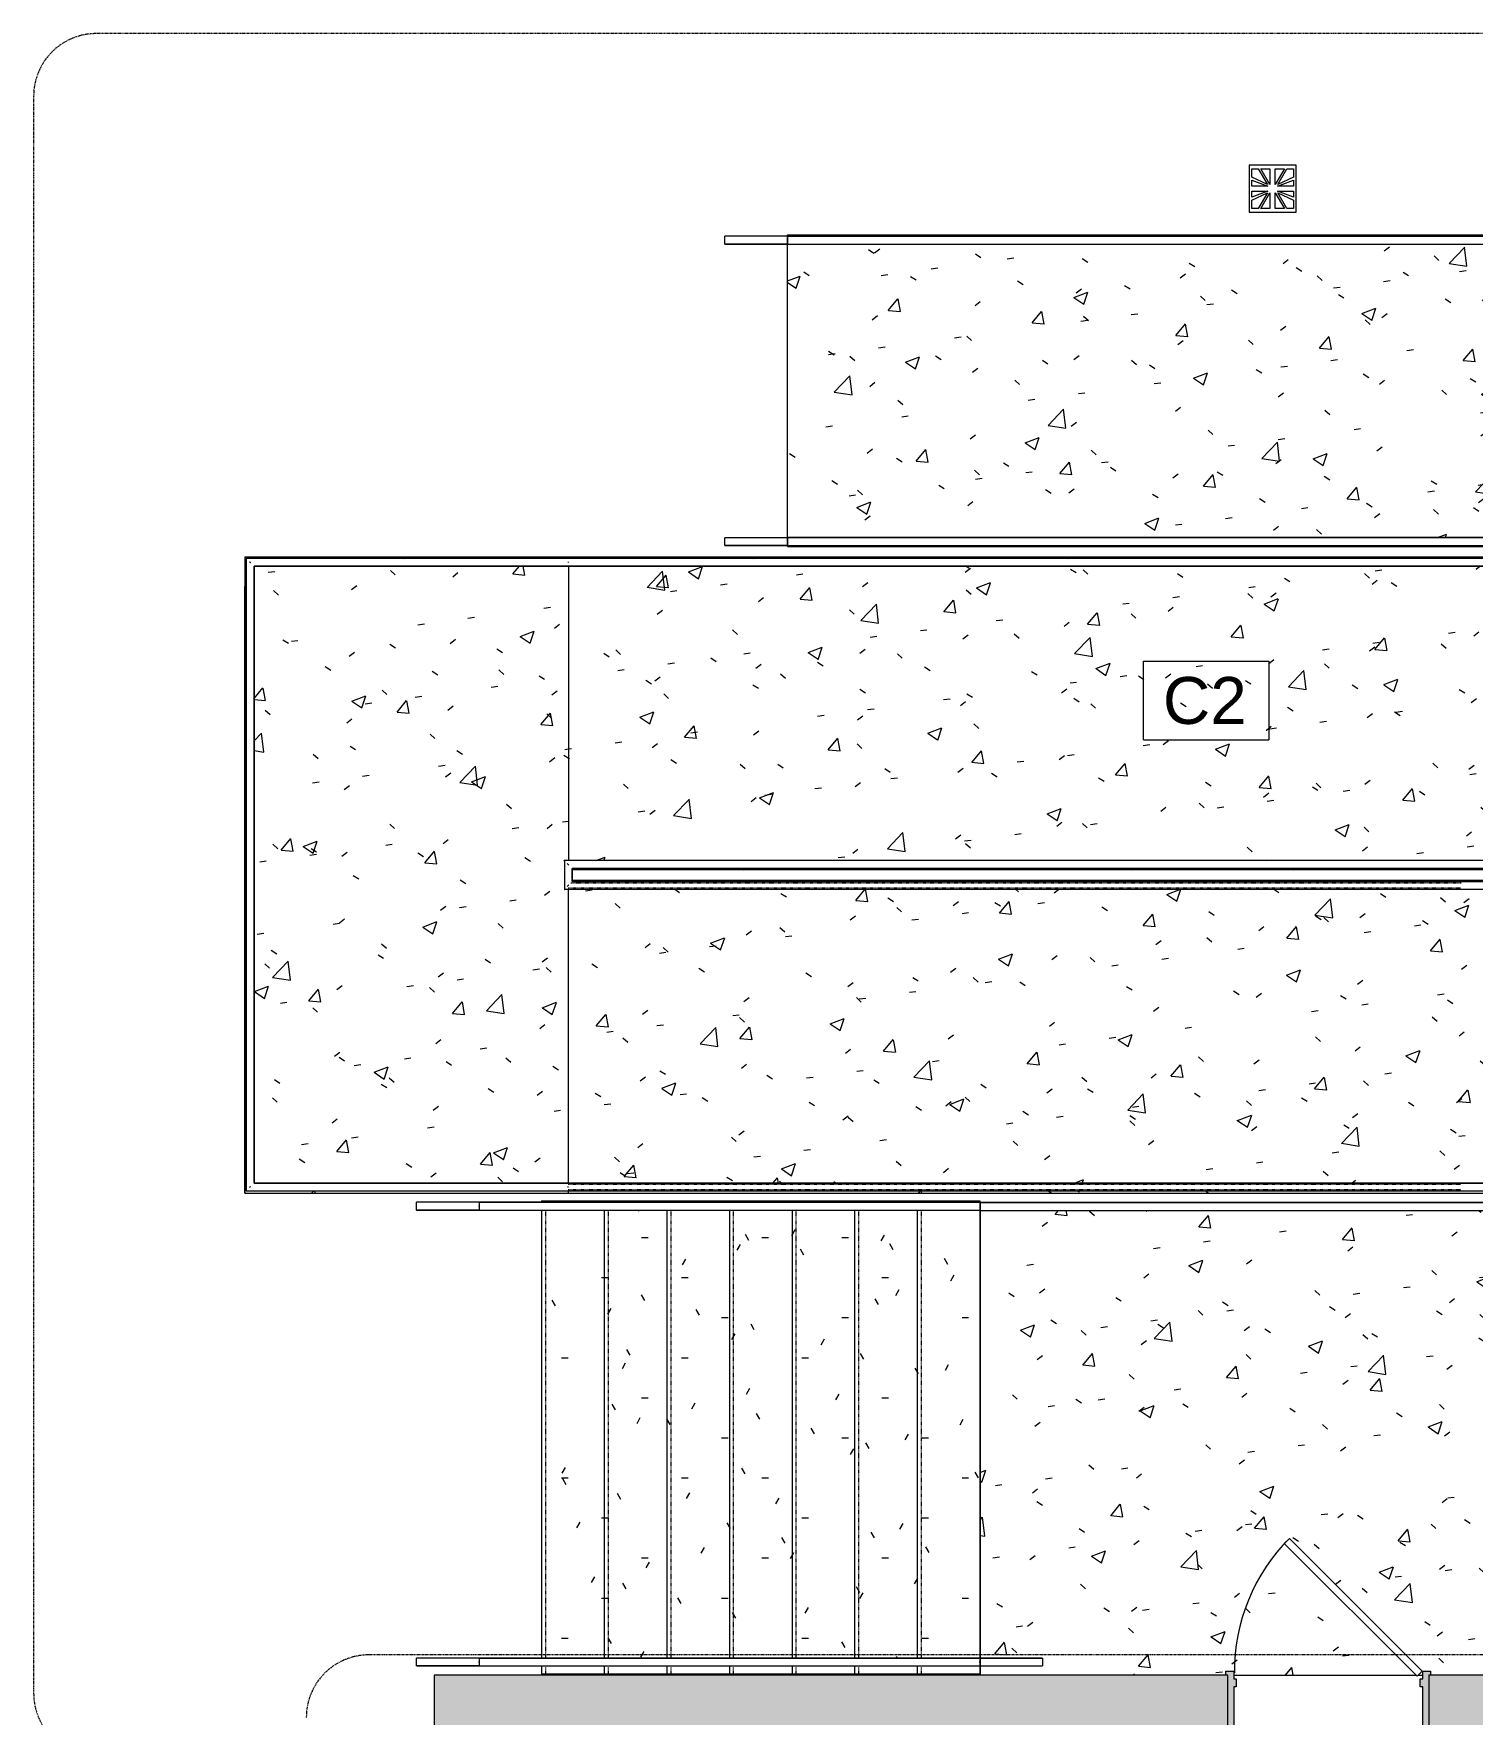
# Model space of a CAD drawing. Header units: inches. Extents: x 899 to 4491, y -721 to 1008.
# Drawn here: x 3936.8 to 4212.6, y 476.9 to 799.1 of the extents above; entities that cross this region are included whole.
import ezdxf

# ---------------------------------------------------------------- set-up
doc = ezdxf.new("R2010")
doc.units = ezdxf.units.IN
doc.header["$MEASUREMENT"] = 0
doc.linetypes.add('Dash Dot 3_16_', pattern=[0.3125, 0.1875, -0.0625, 0, -0.0625])
doc.linetypes.add('Overhead 1_16_', pattern=[0.101562, 0.0625, -0.039062])
for name, color, linetype, lineweight in [('A-ANNO-KEYN', 231, 'Continuous', 9), ('A-ANNO-SYMB', 150, 'Continuous', 9), ('A-DETL', 90, 'Continuous', 9), ('A-DOOR', 31, 'Continuous', 13), ('A-FLOR', 192, 'Continuous', 13), ('A-FLOR-HRAL', 11, 'Continuous', 13), ('A-FLOR-HRAL-MBND', 5, 'Overhead 1_16_', 9), ('A-FLOR-LEVL', 51, 'Continuous', 9), ('A-WALL', 113, 'Continuous', 13), ('A-WALL-PATT', 111, 'Continuous', 13), ('P-SANR-FIXT', 6, 'Continuous', 13), ('S-STRS', 31, 'Continuous', 13)]:
    doc.layers.add(name, color=color, linetype=linetype, lineweight=lineweight)
doc.styles.add('Arial', font='arial.ttf', dxfattribs={"height": 9})
pattern_1 = [(0, (3208.535, 0), (30.72, 7.68), [1.267, -21.773, 1.267, -21.773, -122.88]), (0, (3208.535, 0), (30.72, 7.68), [-46.08, 1.267, -44.813, 1.267, -21.773, -53.76]), (0, (3208.535, 0), (30.72, 7.68), [-115.2, 1.267, -14.093, 1.267, -37.133]), (120, (3220.055, 3.84), (-22.011075, 22.7643), [1.267, -21.773, 1.267, -21.773, -122.88]), (120, (3220.055, 3.84), (-22.011075, 22.7643), [-46.08, 1.267, -44.813, 1.267, -21.773, -53.76]), (120, (3220.055, 3.84), (-22.011075, 22.7643), [-115.2, 1.267, -14.093, 1.267, -37.133]), (240, (3223.895, 19.2), (-8.708925, -30.4443), [1.267, -21.773, 1.267, -21.773, -122.88]), (240, (3223.895, 19.2), (-8.708925, -30.4443), [-46.08, 1.267, -44.813, 1.267, -21.773, -53.76]), (240, (3223.895, 19.2), (-8.708925, -30.4443), [-115.2, 1.267, -14.093, 1.267, -37.133])]
pattern_2 = [(50, (3208.535, 0), (27.5427, -2.40992), [2.88, -31.68]), (355, (3208.535, 0), (-5.32784, 28.88427), [2.304, -25.344]), (100.451, (3210.83, -0.2), (22.2153, 26.47393), [2.448, -26.924]), (46.184, (3208.535, 7.68), (40.9819, -6.3564), [4.32, -47.52]), (96.636, (3211.95, 7.15), (35.8907, 37.4062), [3.671, -40.386]), (351.184, (3208.535, 7.68), (35.891, 37.4062), [3.456, -38.016]), (21, (3212.375, 5.76), (22.92104, -15.46073), [2.88, -31.68]), (326, (3212.375, 5.76), (9.34353, 27.84574), [2.304, -25.344]), (71.451, (3214.285, 4.472), (32.26477, 12.3844), [2.448, -26.924]), (37.5, (3208.535, 0), (0.466855, 12.78271), [1.267, -23.77, 1.267, -24.461, -25.44]), (37.5, (3208.535, 0), (0.466855, 12.78271), [-50.765, 1.267, -24.173]), (7.5, (3208.535, 0), (10.10159, 15.14509), [1.267, -13.402, 1.267, -23.194, -9.696]), (7.5, (3208.535, 0), (10.10159, 15.14509), [-39.13, 1.267, -8.429]), (327.5, (3199.972, 0), (20.49916, -0.86578), [1.267, -8.333, 1.267, -28.685, -39.744]), (327.5, (3199.972, 0), (20.49916, -0.86578), [-39.552, 1.267, -38.477]), (317.5, (3196.132, 0), (22.39478, 3.84429), [1.267, -11.213, 1.267, -18.624, -28.224]), (317.5, (3196.132, 0), (22.39478, 3.84429), [-32.371, 1.267, -26.957])]

# ---------------------------------------------------------------- blocks, each defined once
blk = doc.blocks.new('Door - Single - Solid Door 36_ x 84_-7220765-FIRST FLOOR CONSTRUCTION')
at = {"layer": 'A-DOOR'}
h = blk.add_hatch(color=250, dxfattribs=at)
h.paths.add_polyline_path([(22.12, 7.6), (22.12, -4.78), (21.62, -4.78), (21.62, -6.28), (22.12, -6.28), (22.12, -7.78), (23.62, -7.78), (23.62, -7.03), (23.24, -7.03), (23.24, 6.85), (23.62, 6.85), (23.62, 7.6), (23.24, 7.6)], flags=0)
h.paths.add_polyline_path([(-15.63, 7.6), (-15.63, 6.85), (-15.26, 6.85), (-15.26, -7.03), (-15.63, -7.03), (-15.63, -7.78), (-14.13, -7.78), (-14.13, -6.28), (-13.63, -6.28), (-13.63, -4.78), (-14.13, -4.78), (-14.13, 7.6), (-15.33, 7.6)], flags=0)
at = {"layer": 'A-DOOR', "color": 8, "lineweight": 20}
for p, q in [((-15.63, 7.6), (-14.13, 7.6)), ((-15.63, 6.85), (-15.63, 7.6)), ((-15.26, 6.85), (-15.63, 6.85)), ((-15.26, -7.03), (-15.26, 6.85)), ((-14.13, 7.6), (-14.13, -4.78)), ((22.12, 7.6), (23.62, 7.6)), ((22.12, -4.78), (22.12, 7.6)), ((23.24, 6.85), (23.24, -7.03)), ((23.62, 6.85), (23.24, 6.85)), ((23.62, 7.6), (23.62, 6.85)), ((-14.13, -4.78), (-13.63, -4.78)), ((-14.13, -6.28), (-14.13, -7.78)), ((-13.63, -6.28), (-14.13, -6.28)), ((-13.63, -4.78), (-13.63, -6.28)), ((21.62, -4.78), (22.12, -4.78)), ((21.62, -6.28), (21.62, -4.78)), ((22.12, -6.28), (21.62, -6.28)), ((22.12, -7.78), (22.12, -6.28)), ((-15.63, -7.03), (-15.26, -7.03)), ((-15.63, -7.78), (-15.63, -7.03)), ((-14.13, -7.78), (-15.63, -7.78)), ((-13.03, -6.8), (-14.01, -7.78)), ((-14.01, -7.78), (11.45, -33.23)), ((12.42, -32.26), (-13.03, -6.8)), ((23.62, -7.78), (22.12, -7.78)), ((23.24, -7.03), (23.62, -7.03)), ((23.62, -7.03), (23.62, -7.78)), ((11.45, -33.23), (12.42, -32.26))]:
    blk.add_line(p, q, dxfattribs=at)
at = {"layer": 'A-DOOR', "lineweight": 9}
blk.add_arc((-14.01, -7.78), 36, 315, 0.5, dxfattribs=at)
blk = doc.blocks.new('Top Rail Type - Top Rail_Internal_-6878744-FIRST FLOOR CONSTRUCTION')
at = {"layer": 'A-FLOR-HRAL', "lineweight": 9}
for p, q in [((909.67, 575.1), (813.71, 575.1)), ((813.71, 573.6), (909.67, 573.6))]:
    blk.add_line(p, q, dxfattribs=at)
at = {"layer": 'A-FLOR-HRAL', "lineweight": 9, "flags": 128}
for points in [[(813.71, 574.27), (813.71, 574.35), (813.71, 574.43)], [(909.67, 574.43), (909.67, 574.35), (909.67, 574.27)]]:
    blk.add_lwpolyline(points, dxfattribs=at)
blk = doc.blocks.new('Top Rail Type - Top Rail_Internal_-V3-FIRST FLOOR CONSTRUCTION')
at = {"layer": 'A-FLOR-HRAL', "lineweight": 9}
for p, q in [((813.71, 575.1), (813.71, 573.6)), ((813.71, 575.1), (909.67, 575.1)), ((813.71, 573.6), (909.67, 573.6)), ((909.67, 575.1), (909.67, 573.6))]:
    blk.add_line(p, q, dxfattribs=at)
blk = doc.blocks.new('Railing - Railing-7017101-FIRST FLOOR CONSTRUCTION')
at = {"layer": 'A-FLOR-HRAL-MBND'}
for p, q in [((830.79, 578.54), (830.94, 578.54)), ((830.79, 578.54), (887.94, 578.54)), ((830.79, 578.54), (944.94, 578.54)), ((830.79, 578.54), (1001.94, 578.54)), ((830.79, 577.54), (830.94, 577.54)), ((830.79, 577.54), (887.94, 577.54)), ((830.79, 577.54), (944.94, 577.54)), ((830.79, 577.54), (1001.94, 577.54))]:
    blk.add_line(p, q, dxfattribs=at)
blk = doc.blocks.new('Railing - Railing-7017105-FIRST FLOOR CONSTRUCTION')
at = {"layer": 'A-FLOR-HRAL-MBND'}
for p, q in [((830.79, 635.35), (830.94, 635.35)), ((830.79, 635.35), (887.94, 635.35)), ((830.79, 635.35), (944.94, 635.35)), ((830.79, 635.35), (1001.94, 635.35)), ((831.29, 636.35), (887.94, 636.35)), ((831.29, 636.35), (944.94, 636.35)), ((831.29, 636.35), (1001.94, 636.35))]:
    blk.add_line(p, q, dxfattribs=at)
blk = doc.blocks.new('Top Rail Type - Top Rail_Internal_-7017150-FIRST FLOOR CONSTRUCTION')
at = {"layer": 'A-FLOR-HRAL', "lineweight": 9}
for p, q in [((1065.6, 702.54), (872.79, 702.54)), ((1065.54, 696.98), (1065.54, 702.48)), ((1065.55, 702.46), (1065.59, 702.52)), ((1065.6, 702.54), (1065.56, 702.52)), ((872.79, 701.79), (872.79, 701.88)), ((872.79, 701.04), (1064.11, 701.04)), ((1064.04, 700.98), (1064.04, 698.54)), ((1064.7, 701.7), (1064.79, 701.79)), ((1064.99, 701.99), (1064.79, 701.79)), ((830.76, 698.54), (769.04, 698.54)), ((769.04, 698.54), (769.04, 577.29)), ((770.54, 697.04), (830.76, 697.04)), ((770.54, 578.79), (770.54, 697.04)), ((1063.98, 698.54), (830.76, 698.54)), ((830.76, 697.04), (1065.48, 697.04)), ((1064.7, 697.88), (1064.79, 697.79)), ((1064.99, 697.6), (1064.79, 697.79)), ((1065.46, 697.04), (1065.52, 696.99)), ((1065.54, 696.98), (1065.52, 697.02)), ((769.04, 577.29), (830.82, 577.29)), ((830.82, 578.79), (770.54, 578.79)), ((1064.79, 578.79), (830.82, 578.79)), ((830.82, 577.29), (1064.79, 577.29))]:
    blk.add_line(p, q, dxfattribs=at)
at = {"layer": 'A-FLOR-HRAL', "lineweight": 9, "flags": 128}
blk.add_lwpolyline([(1064.79, 578.13), (1064.79, 578.04), (1064.79, 577.95)], dxfattribs=at)
at = {"layer": 'A-FLOR-HRAL', "lineweight": 9}
for points, knots in [([(769.7, 697.88), (769.71, 697.87), (769.75, 697.84), (769.79, 697.79), (769.83, 697.76), (769.84, 697.74), (769.84, 697.74)], [0.46086968, 0.46086968, 0.46086968, 0.46086968, 0.47916667, 0.5, 0.52083333, 0.52170537, 0.52170537, 0.52170537, 0.52170537]), ([(830.79, 697.88), (830.79, 697.85), (830.79, 697.81), (830.79, 697.76), (830.79, 697.74)], [0.46100485, 0.46100485, 0.46100485, 0.46100485, 0.5, 0.52170537, 0.52170537, 0.52170537, 0.52170537]), ([(769.7, 577.95), (769.71, 577.96), (769.75, 578), (769.79, 578.04), (769.84, 578.09), (769.87, 578.12), (769.88, 578.13)], [0.46086968, 0.46086968, 0.46086968, 0.46086968, 0.47916667, 0.5, 0.52083333, 0.53913032, 0.53913032, 0.53913032, 0.53913032])]:
    blk.add_open_spline(points, degree=3, knots=knots, dxfattribs=at)
blk.add_open_spline([(830.79, 577.95), (830.79, 577.98), (830.79, 578.04), (830.79, 578.1), (830.79, 578.13)], degree=3, dxfattribs=at)
blk = doc.blocks.new('Top Rail Type - Top Rail_Internal_-V19-FIRST FLOOR CONSTRUCTION')
at = {"layer": 'A-FLOR-HRAL', "lineweight": 9}
for p, q in [((872.79, 702.54), (872.79, 701.04)), ((872.79, 702.54), (1065.54, 702.54)), ((1065.54, 702.54), (1065.54, 697.04)), ((872.79, 701.04), (1064.04, 701.04)), ((1064.04, 701.04), (1064.04, 698.54)), ((769.04, 698.54), (769.04, 577.29)), ((830.79, 698.54), (769.04, 698.54)), ((770.54, 697.04), (770.54, 578.79)), ((830.79, 697.04), (770.54, 697.04)), ((1064.04, 698.54), (830.79, 698.54)), ((1065.54, 697.04), (830.79, 697.04)), ((769.04, 577.29), (830.79, 577.29)), ((770.54, 578.79), (830.79, 578.79)), ((830.79, 578.79), (1064.79, 578.79)), ((830.79, 577.29), (1064.54, 577.29)), ((1064.65, 577.29), (1064.79, 577.29)), ((1064.79, 578.79), (1064.79, 577.29))]:
    blk.add_line(p, q, dxfattribs=at)
blk = doc.blocks.new('Top Rail Type - Top Rail_Internal_-7017167-FIRST FLOOR CONSTRUCTION')
at = {"layer": 'A-FLOR-HRAL', "lineweight": 9}
for p, q in [((1064.82, 760.29), (872.79, 760.29)), ((872.79, 758.79), (1064.82, 758.79)), ((1126.54, 760.29), (1064.82, 760.29)), ((1064.82, 758.79), (1125.04, 758.79)), ((1125.04, 758.79), (1125.04, 640.6)), ((1126.54, 639.1), (1126.54, 760.29)), ((1064.76, 640.6), (829.98, 640.6)), ((830.02, 640.57), (829.98, 640.6)), ((829.99, 640.57), (830.04, 640.51)), ((830.04, 640.53), (830.04, 635.04)), ((830.79, 639.85), (830.6, 640.04)), ((830.79, 639.85), (830.88, 639.75)), ((831.48, 639.1), (1064.76, 639.1)), ((831.54, 636.6), (831.54, 639.04)), ((1125.04, 640.6), (1064.76, 640.6)), ((1064.76, 639.1), (1126.54, 639.1)), ((830.07, 635.08), (830.04, 635.04)), ((830.07, 635.05), (830.13, 635.09)), ((830.11, 635.1), (1064.79, 635.1)), ((830.79, 635.85), (830.6, 635.65)), ((830.79, 635.85), (830.88, 635.94)), ((1064.79, 636.6), (831.6, 636.6))]:
    blk.add_line(p, q, dxfattribs=at)
at = {"layer": 'A-FLOR-HRAL', "lineweight": 9, "flags": 128}
for points in [[(872.79, 759.45), (872.79, 759.54), (872.79, 759.63)], [(1064.79, 635.94), (1064.79, 635.85), (1064.79, 635.75)]]:
    blk.add_lwpolyline(points, dxfattribs=at)
at = {"layer": 'A-FLOR-HRAL', "lineweight": 9}
for points in [[(1064.79, 759.45), (1064.79, 759.48), (1064.79, 759.54), (1064.79, 759.6), (1064.79, 759.63)], [(1064.79, 639.94), (1064.79, 639.91), (1064.79, 639.85), (1064.79, 639.79), (1064.79, 639.76)]]:
    blk.add_open_spline(points, degree=3, dxfattribs=at)
for points, knots in [([(1125.88, 759.63), (1125.87, 759.62), (1125.84, 759.59), (1125.79, 759.54), (1125.75, 759.49), (1125.71, 759.46), (1125.7, 759.45)], [-0.53913032, -0.53913032, -0.53913032, -0.53913032, -0.52083333, -0.5, -0.47916667, -0.46086968, -0.46086968, -0.46086968, -0.46086968]), ([(1125.7, 639.94), (1125.71, 639.92), (1125.75, 639.89), (1125.79, 639.85), (1125.84, 639.8), (1125.87, 639.77), (1125.88, 639.75)], [0.46086968, 0.46086968, 0.46086968, 0.46086968, 0.47916667, 0.5, 0.52083333, 0.53913032, 0.53913032, 0.53913032, 0.53913032])]:
    blk.add_open_spline(points, degree=3, knots=knots, dxfattribs=at)
blk = doc.blocks.new('Top Rail Type - Top Rail_Internal_-V20-FIRST FLOOR CONSTRUCTION')
at = {"layer": 'A-FLOR-HRAL', "lineweight": 9}
for p, q in [((872.79, 760.29), (872.79, 758.79)), ((872.79, 760.29), (1064.79, 760.29)), ((872.79, 758.79), (1064.79, 758.79)), ((1064.79, 760.29), (1126.54, 760.29)), ((1064.79, 758.79), (1125.04, 758.79)), ((1125.04, 758.79), (1125.04, 640.6)), ((1126.54, 760.29), (1126.54, 639.1)), ((830.04, 640.6), (830.04, 635.1)), ((1064.79, 640.6), (830.04, 640.6)), ((831.54, 639.1), (831.54, 636.6)), ((1064.79, 639.1), (831.54, 639.1)), ((1125.04, 640.6), (1064.79, 640.6)), ((1126.54, 639.1), (1064.79, 639.1)), ((830.04, 635.1), (1064.79, 635.1)), ((831.54, 636.6), (1064.79, 636.6)), ((1064.79, 636.6), (1064.79, 635.1))]:
    blk.add_line(p, q, dxfattribs=at)
blk = doc.blocks.new('Top Rail Type - Top Rail_Internal_-7159029-FIRST FLOOR CONSTRUCTION')
at = {"layer": 'A-FLOR-HRAL', "lineweight": 9}
for p, q in [((1064.54, 577.29), (1064.54, 575.03)), ((1065.2, 577.29), (1065.38, 577.29)), ((1066.04, 573.53), (1066.04, 577.29)), ((1064.54, 575.03), (909.71, 575.03)), ((909.71, 574.19), (909.71, 574.38)), ((909.71, 573.53), (1066.04, 573.53))]:
    blk.add_line(p, q, dxfattribs=at)
blk.add_open_spline([(1065.38, 574.19), (1065.37, 574.21), (1065.34, 574.24), (1065.29, 574.28), (1065.25, 574.33), (1065.21, 574.36), (1065.2, 574.38)], degree=3, knots=[0.46086968, 0.46086968, 0.46086968, 0.46086968, 0.47916667, 0.5, 0.52083333, 0.53913032, 0.53913032, 0.53913032, 0.53913032], dxfattribs=at)
blk = doc.blocks.new('Top Rail Type - Top Rail_Internal_-V35-FIRST FLOOR CONSTRUCTION')
at = {"layer": 'A-FLOR-HRAL', "lineweight": 9}
for p, q in [((1064.54, 577.29), (1066.04, 577.29)), ((1064.54, 575.03), (1064.54, 577.29)), ((1066.04, 573.53), (1066.04, 577.29)), ((909.71, 575.03), (909.71, 573.53)), ((909.71, 575.03), (1064.54, 575.03)), ((909.71, 573.53), (1066.04, 573.53))]:
    blk.add_line(p, q, dxfattribs=at)
blk = doc.blocks.new('Top Rail Type - Top Rail_Internal_-7169622-FIRST FLOOR CONSTRUCTION')
at = {"layer": 'A-FLOR-HRAL', "lineweight": 9}
for p, q in [((909.67, 487.7), (813.71, 487.7)), ((813.71, 486.2), (909.67, 486.2))]:
    blk.add_line(p, q, dxfattribs=at)
at = {"layer": 'A-FLOR-HRAL', "lineweight": 9, "flags": 128}
blk.add_lwpolyline([(813.71, 486.87), (813.71, 486.95), (813.71, 487.03)], dxfattribs=at)
blk = doc.blocks.new('Top Rail Type - Top Rail_Internal_-V43-FIRST FLOOR CONSTRUCTION')
at = {"layer": 'A-FLOR-HRAL', "lineweight": 9}
for p, q in [((813.71, 487.7), (813.71, 486.2)), ((813.71, 487.7), (909.67, 487.7)), ((813.71, 486.2), (909.67, 486.2))]:
    blk.add_line(p, q, dxfattribs=at)
blk = doc.blocks.new('Top Rail Type - Top Rail_Internal_-7169656-FIRST FLOOR CONSTRUCTION')
at = {"layer": 'A-FLOR-HRAL', "lineweight": 9}
for p, q in [((921.67, 487.7), (909.67, 487.7)), ((909.67, 486.85), (909.67, 487.04)), ((921.67, 487.04), (921.67, 486.85)), ((909.67, 486.2), (921.67, 486.2))]:
    blk.add_line(p, q, dxfattribs=at)
blk = doc.blocks.new('Top Rail Type - Top Rail_Internal_-V44-FIRST FLOOR CONSTRUCTION')
at = {"layer": 'A-FLOR-HRAL', "lineweight": 9}
for p, q in [((909.67, 487.7), (909.67, 486.2)), ((909.67, 487.7), (921.67, 487.7)), ((921.67, 487.7), (921.67, 486.2)), ((909.67, 486.2), (921.67, 486.2))]:
    blk.add_line(p, q, dxfattribs=at)
blk = doc.blocks.new('Top Rail Type - Top Rail_Internal_-7169806-FIRST FLOOR CONSTRUCTION')
at = {"layer": 'A-FLOR-HRAL', "lineweight": 9}
for p, q in [((813.71, 487.7), (801.71, 487.7)), ((801.71, 486.85), (801.71, 487.04)), ((801.71, 486.2), (813.71, 486.2))]:
    blk.add_line(p, q, dxfattribs=at)
blk = doc.blocks.new('Top Rail Type - Top Rail_Internal_-V45-FIRST FLOOR CONSTRUCTION')
at = {"layer": 'A-FLOR-HRAL', "lineweight": 9}
for p, q in [((801.71, 486.2), (801.71, 487.7)), ((813.71, 487.7), (801.71, 487.7)), ((813.71, 486.2), (801.71, 486.2))]:
    blk.add_line(p, q, dxfattribs=at)
blk = doc.blocks.new('Top Rail Type - Top Rail_Internal_-7179225-FIRST FLOOR CONSTRUCTION')
at = {"layer": 'A-FLOR-HRAL', "lineweight": 9}
for p, q in [((813.71, 575.1), (801.71, 575.1)), ((801.71, 574.25), (801.71, 574.44)), ((801.71, 573.6), (813.71, 573.6))]:
    blk.add_line(p, q, dxfattribs=at)
blk = doc.blocks.new('Top Rail Type - Top Rail_Internal_-V46-FIRST FLOOR CONSTRUCTION')
at = {"layer": 'A-FLOR-HRAL', "lineweight": 9}
for p, q in [((801.71, 573.6), (801.71, 575.1)), ((813.71, 575.1), (801.71, 575.1)), ((813.71, 573.6), (801.71, 573.6))]:
    blk.add_line(p, q, dxfattribs=at)
blk = doc.blocks.new('Top Rail Type - Top Rail_Internal_-7183190-FIRST FLOOR CONSTRUCTION')
at = {"layer": 'A-FLOR-HRAL', "lineweight": 9}
for p, q in [((872.79, 760.29), (860.79, 760.29)), ((860.79, 759.45), (860.79, 759.63)), ((860.79, 758.79), (872.79, 758.79)), ((872.79, 759.63), (872.79, 759.45))]:
    blk.add_line(p, q, dxfattribs=at)
blk = doc.blocks.new('Top Rail Type - Top Rail_Internal_-V48-FIRST FLOOR CONSTRUCTION')
at = {"layer": 'A-FLOR-HRAL', "lineweight": 9}
for p, q in [((860.79, 758.79), (860.79, 760.29)), ((872.79, 760.29), (860.79, 760.29)), ((872.79, 758.79), (860.79, 758.79)), ((872.79, 758.79), (872.79, 760.29))]:
    blk.add_line(p, q, dxfattribs=at)
blk = doc.blocks.new('Top Rail Type - Top Rail_Internal_-7183361-FIRST FLOOR CONSTRUCTION')
at = {"layer": 'A-FLOR-HRAL', "lineweight": 9}
for p, q in [((872.79, 702.49), (860.79, 702.49)), ((860.79, 701.65), (860.79, 701.84)), ((860.79, 700.99), (872.79, 700.99)), ((872.79, 701.74), (872.79, 701.65))]:
    blk.add_line(p, q, dxfattribs=at)
blk = doc.blocks.new('Top Rail Type - Top Rail_Internal_-V49-FIRST FLOOR CONSTRUCTION')
at = {"layer": 'A-FLOR-HRAL', "lineweight": 9}
for p, q in [((860.79, 700.99), (860.79, 702.49)), ((872.79, 702.49), (860.79, 702.49)), ((872.79, 700.99), (872.79, 702.49)), ((872.79, 700.99), (860.79, 700.99))]:
    blk.add_line(p, q, dxfattribs=at)
blk = doc.blocks.new('Floor Drain 9L x 9W - Floor Drain 9L x 9W-V7-FIRST FLOOR CONSTRUCTION')
at = {"layer": 'P-SANR-FIXT', "lineweight": 9}
for p, q in [((4.5, 4.5), (-4.5, 4.5)), ((-4.5, 4.5), (-4.5, -4.5)), ((-4, 2.21), (-4, 3.83)), ((-4, 3.83), (-2.75, 3.83)), ((-2.75, 3.83), (-0.99, 0.8)), ((-0.5, 0.83), (-2.25, 3.83)), ((-2.25, 3.83), (-0.5, 3.83)), ((-0.5, 3.83), (-0.5, 0.83)), ((0.5, 3.83), (2.25, 3.83)), ((2.25, 3.83), (0.5, 0.83)), ((0.5, 0.83), (0.5, 3.83)), ((0.99, 0.8), (2.75, 3.83)), ((2.75, 3.83), (4, 3.83)), ((4, 3.83), (4, 2.21)), ((4.5, -4.5), (4.5, 4.5)), ((-0.99, 0.8), (-4, 2.21)), ((-4, 1.63), (-0.91, 0.5)), ((-4, 0.5), (-4, 1.63)), ((-0.91, 0.5), (-4, 0.5)), ((0.91, 0.5), (4, 1.63)), ((4, 0.5), (0.91, 0.5)), ((4, 2.21), (0.99, 0.8)), ((4, 1.63), (4, 0.5)), ((-4, -1.63), (-4, -0.5)), ((-4, -0.5), (-0.91, -0.5)), ((-0.91, -0.5), (-4, -1.63)), ((-4, -2.21), (-0.99, -0.8)), ((-4, -3.83), (-4, -2.21)), ((-0.99, -0.8), (-2.75, -3.83)), ((-2.25, -3.83), (-0.5, -0.83)), ((-0.5, -0.83), (-0.5, -3.83)), ((0.5, -3.83), (0.5, -0.83)), ((0.5, -0.83), (2.25, -3.83)), ((4, -1.63), (0.91, -0.5)), ((0.91, -0.5), (4, -0.5)), ((2.75, -3.83), (0.99, -0.8)), ((0.99, -0.8), (4, -2.21)), ((4, -0.5), (4, -1.63)), ((4, -2.21), (4, -3.83)), ((-4.5, -4.5), (4.5, -4.5)), ((-2.75, -3.83), (-4, -3.83)), ((-0.5, -3.83), (-2.25, -3.83)), ((2.25, -3.83), (0.5, -3.83)), ((4, -3.83), (2.75, -3.83))]:
    blk.add_line(p, q, dxfattribs=at)
blk = doc.blocks.new('Keynote Tag - Keynote Number - Boxed-135510-FIRST FLOOR CONSTRUCTION')
at = {"layer": 'A-ANNO-KEYN'}
for p, q in [((-0.125, -0.0792), (-0.125, 0.0781)), ((-0.125, 0.0781), (0.125, 0.0781)), ((0.125, 0.0781), (0.125, -0.0792)), ((-0.125, -0.0792), (0.125, -0.0792))]:
    blk.add_line(p, q, dxfattribs=at)

msp = doc.modelspace()

# ---------------------------------------------------------------- hatches: boundary and pattern name
at = {"layer": 'A-FLOR'}
h = msp.add_hatch(dxfattribs=at)
h.set_pattern_fill('FP_11', color=256, style=0, pattern_type=2)
h.set_pattern_definition(pattern_2)
h.paths.add_polyline_path([(4201.8, 484.45), (4176.57, 509.69), (4177.54, 510.66), (4202.99, 485.2), (4202.24, 484.45), (4203.12, 484.45), (4203.12, 485.2), (4204.62, 485.2), (4204.62, 484.45), (4333.58, 484.45), (4333.58, 574.85), (4274.58, 574.85), (4274.55, 573.53), (4118.25, 573.53), (4118.25, 487.7), (4130.2, 487.67), (4130.2, 486.2), (4118.25, 486.2), (4118.25, 484.45), (4165.37, 484.45), (4165.37, 485.2), (4166.87, 485.2), (4166.87, 484.45), (4176.57, 484.45)], flags=0)
h.paths.add_polyline_path([(4335.08, 484.45), (4335.33, 484.45), (4335.33, 574.85), (4335.08, 574.85), (4335.08, 486.07)], flags=0)
at = {"layer": 'A-FLOR-LEVL'}
h = msp.add_hatch(dxfattribs=at)
h.set_pattern_fill('FP_11', color=256, style=0, pattern_type=2)
h.set_pattern_definition(pattern_2)
h.paths.add_polyline_path([(4081.33, 700.79), (4272.58, 700.79), (4272.58, 701.04), (4081.33, 701.02), (4081.33, 700.99)], flags=0)
h.paths.add_polyline_path([(4206.84, 702.54), (4273.33, 702.54), (4273.33, 758.79), (4081.33, 758.79), (4081.33, 702.54), (4195.41, 702.54)], flags=0)
h.paths.add_polyline_path([(4172.56, 760.29), (4273.33, 760.29), (4273.33, 760.54), (4081.33, 760.54), (4081.33, 760.29), (4161.13, 760.29)], flags=0)
h = msp.add_hatch(dxfattribs=at)
h.set_pattern_fill('FP_11', color=256, style=0, pattern_type=2)
h.set_pattern_definition(pattern_2)
h.paths.add_polyline_path([(3977.58, 576.85), (4039.33, 576.85), (4039.33, 577.29), (3977.58, 577.32), (3977.6, 698.54), (4039.33, 698.54), (4039.3, 698.79), (3977.33, 698.79), (3977.33, 576.85)], flags=0)
h.paths.add_polyline_path([(4012.58, 578.79), (4039.33, 578.79), (4039.33, 635.1), (4038.6, 635.08), (4038.58, 635.1), (4038.56, 640.57), (4038.58, 640.6), (4039.33, 640.6), (4039.3, 697.04), (3979.08, 697.04), (3979.08, 578.79), (4001.15, 578.79)], flags=0)
h = msp.add_hatch(dxfattribs=at)
h.set_pattern_fill('FP_11', color=256, style=0, pattern_type=2)
h.set_pattern_definition(pattern_2)
h.paths.add_polyline_path([(4161.13, 638.85), (4273.33, 638.85), (4273.3, 639.1), (4040.08, 639.08), (4040.1, 638.85), (4149.7, 638.85)], flags=0)
h.paths.add_polyline_path([(4252.54, 640.6), (4273.33, 640.6), (4273.33, 697.04), (4039.33, 697.04), (4039.33, 640.6), (4241.12, 640.6)], flags=0)
h.paths.add_polyline_path([(4039.33, 698.54), (4272.58, 698.54), (4272.56, 698.79), (4039.33, 698.79)], flags=0)
h = msp.add_hatch(dxfattribs=at)
h.set_pattern_fill('FP_11', color=256, style=0, pattern_type=2)
h.set_pattern_definition(pattern_2)
h.paths.add_polyline_path([(4058.29, 576.85), (4273.08, 576.85), (4273.08, 577.29), (4039.33, 577.29), (4039.36, 576.85), (4046.86, 576.85)], flags=0)
h.paths.add_polyline_path([(4218.26, 578.79), (4273.33, 578.79), (4273.33, 635.1), (4039.33, 635.1), (4039.36, 578.79), (4206.84, 578.79)], flags=0)
h.paths.add_polyline_path([(4161.13, 636.6), (4273.33, 636.6), (4273.33, 636.85), (4040.08, 636.85), (4040.1, 636.6), (4149.7, 636.6)], flags=0)
at = {"layer": 'A-WALL-PATT', "lineweight": 9}
h = msp.add_hatch(color=7, dxfattribs=at)
h.paths.add_polyline_path([(4236.88, 470.58), (4321.45, 470.58), (4321.45, 484.45), (4204.24, 484.45), (4204.24, 470.58), (4206.84, 470.58)], flags=0)
h.paths.add_polyline_path([(4165.37, 470.58), (4165.74, 470.58), (4165.74, 484.45), (4013.61, 484.45), (4013.61, 470.58), (4161.13, 470.58)], flags=0)
at = {"layer": 'S-STRS', "lineweight": 9}
h = msp.add_hatch(dxfattribs=at)
h.set_pattern_fill('FP_5', style=0, pattern_type=2)
h.set_pattern_definition(pattern_1)
h.paths.add_polyline_path([(4034.2, 484.7), (4046.2, 484.7), (4046.2, 486.2), (4034.2, 486.2)], flags=0)
h.paths.add_polyline_path([(4034.2, 487.7), (4046.2, 487.7), (4046.2, 573.6), (4034.2, 573.6), (4034.2, 511.76)], flags=0)
h.paths.add_polyline_path([(4035.43, 575.1), (4046.2, 575.1), (4046.2, 575.35), (4034.2, 575.35), (4034.2, 575.1)], flags=0)
h = msp.add_hatch(dxfattribs=at)
h.set_pattern_fill('FP_6', style=0, pattern_type=2)
h.set_pattern_definition(pattern_1)
h.paths.add_polyline_path([(4058.2, 484.7), (4058.2, 486.2), (4046.2, 486.2), (4046.2, 484.7)], flags=0)
h.paths.add_polyline_path([(4058.2, 487.7), (4058.2, 573.6), (4046.2, 573.6), (4046.2, 487.7)], flags=0)
h.paths.add_polyline_path([(4046.86, 575.1), (4058.2, 575.1), (4058.2, 575.35), (4046.2, 575.35), (4046.2, 575.1)], flags=0)
h = msp.add_hatch(dxfattribs=at)
h.set_pattern_fill('FP_7', style=0, pattern_type=2)
h.set_pattern_definition(pattern_1)
h.paths.add_polyline_path([(4058.2, 484.7), (4070.2, 484.7), (4070.2, 486.2), (4058.2, 486.2)], flags=0)
h.paths.add_polyline_path([(4070.2, 487.7), (4070.2, 573.6), (4058.2, 573.6), (4058.2, 487.7), (4069.71, 487.7)], flags=0)
h.paths.add_polyline_path([(4058.29, 575.1), (4070.2, 575.1), (4070.2, 575.35), (4058.2, 575.35), (4058.2, 575.1)], flags=0)
h = msp.add_hatch(dxfattribs=at)
h.set_pattern_fill('FP_5', style=0, pattern_type=2)
h.set_pattern_definition(pattern_1)
h.paths.add_polyline_path([(4082.2, 484.7), (4082.2, 486.2), (4070.2, 486.2), (4070.2, 484.7)], flags=0)
h.paths.add_polyline_path([(4082.2, 487.7), (4082.2, 573.6), (4070.2, 573.6), (4070.2, 487.7)], flags=0)
h.paths.add_polyline_path([(4081.14, 575.1), (4082.2, 575.1), (4082.2, 575.35), (4070.2, 575.35), (4070.2, 575.1)], flags=0)
h = msp.add_hatch(dxfattribs=at)
h.set_pattern_fill('FP_7', style=0, pattern_type=2)
h.set_pattern_definition(pattern_1)
h.paths.add_polyline_path([(4094.2, 484.7), (4094.2, 486.2), (4082.2, 486.2), (4082.2, 484.7)], flags=0)
h.paths.add_polyline_path([(4094.2, 487.7), (4094.2, 573.6), (4082.2, 573.6), (4082.2, 487.7)], flags=0)
h.paths.add_polyline_path([(4092.57, 575.1), (4094.2, 575.1), (4094.2, 575.35), (4082.2, 575.35), (4082.2, 575.1)], flags=0)
h = msp.add_hatch(dxfattribs=at)
h.set_pattern_fill('FP_5', style=0, pattern_type=2)
h.set_pattern_definition(pattern_1)
h.paths.add_polyline_path([(4106.2, 484.7), (4106.2, 486.2), (4094.2, 486.2), (4094.2, 484.7)], flags=0)
h.paths.add_polyline_path([(4094.2, 487.7), (4106.2, 487.7), (4106.2, 573.6), (4094.2, 573.6), (4094.2, 491.71)], flags=0)
h.paths.add_polyline_path([(4103.99, 575.1), (4106.2, 575.1), (4106.2, 575.35), (4094.2, 575.35), (4094.2, 575.1)], flags=0)
h = msp.add_hatch(dxfattribs=at)
h.set_pattern_fill('FP_7', style=0, pattern_type=2)
h.set_pattern_definition(pattern_1)
h.paths.add_polyline_path([(4106.2, 484.7), (4118.2, 484.7), (4118.2, 486.2), (4106.2, 486.2)], flags=0)
h.paths.add_polyline_path([(4118.2, 487.7), (4118.2, 573.6), (4106.2, 573.6), (4106.2, 487.7), (4115.42, 487.7)], flags=0)
h.paths.add_polyline_path([(4115.42, 575.1), (4118.2, 575.1), (4118.2, 575.35), (4106.2, 575.35), (4106.2, 575.1)], flags=0)

# ---------------------------------------------------------------- linework, layer by layer
at = {"layer": 'A-ANNO-SYMB', "linetype": 'Dash Dot 3_16_'}
for p, q in [((4329.91, 799.15), (3948.82, 799.15)), ((3936.82, 787.15), (3936.82, 481)), ((4330.8, 488.32), (4001.09, 488.32))]:
    msp.add_line(p, q, dxfattribs=at)
for centre, start, end in [((3948.82, 787.15), 90, 180), ((4001.09, 476.32), 90, 180), ((3948.82, 481), 180, 270)]:
    msp.add_arc(centre, 12, start, end, dxfattribs=at)
at = {"layer": 'A-DETL'}
for p, q in [((4081.33, 700.79), (4081.33, 760.54)), ((4118.25, 574.85), (4118.25, 484.45))]:
    msp.add_line(p, q, dxfattribs=at)
at = {"layer": 'A-FLOR'}
for p, q in [((4166.87, 484.45), (4201.8, 484.45)), ((4202.24, 484.45), (4203.12, 484.45))]:
    msp.add_line(p, q, dxfattribs=at)
at = {"layer": 'A-FLOR-LEVL'}
for p, q in [((4081.33, 760.54), (4273.33, 760.54)), ((4081.33, 700.79), (4272.58, 700.79)), ((3977.33, 698.79), (3977.33, 576.85)), ((4039.33, 698.79), (3977.33, 698.79)), ((4039.33, 698.79), (4039.33, 698.54)), ((4272.58, 698.79), (4039.33, 698.79)), ((4039.33, 697.04), (4039.33, 640.6)), ((4273.33, 638.85), (4040.08, 638.85)), ((4039.33, 578.79), (4039.33, 635.1)), ((4040.08, 636.85), (4273.33, 636.85)), ((3977.33, 576.85), (4039.33, 576.85)), ((4039.33, 576.85), (4039.33, 577.29)), ((4039.33, 576.85), (4273.08, 576.85))]:
    msp.add_line(p, q, dxfattribs=at)
at = {"layer": 'A-WALL', "lineweight": 9}
msp.add_line((3977.28, 576.85), (3977.28, 693.17), dxfattribs=at)
at = {"layer": 'A-WALL', "color": 8, "lineweight": 20}
for p, q in [((4165.37, 484.45), (4013.61, 484.45)), ((4013.61, 484.45), (4013.61, 439.13)), ((4335.33, 484.45), (4204.62, 484.45))]:
    msp.add_line(p, q, dxfattribs=at)
at = {"layer": 'S-STRS', "lineweight": 9}
for p, q in [((4034.2, 575.35), (4034.2, 575.1)), ((4034.2, 575.35), (4046.2, 575.35)), ((4034.2, 573.6), (4034.2, 487.7)), ((4046.2, 575.35), (4058.2, 575.35)), ((4046.2, 575.35), (4046.2, 575.1)), ((4046.2, 573.6), (4046.2, 487.7)), ((4058.2, 575.35), (4070.2, 575.35)), ((4058.2, 575.35), (4058.2, 575.1)), ((4058.2, 573.6), (4058.2, 487.7)), ((4070.2, 575.35), (4082.2, 575.35)), ((4070.2, 575.35), (4070.2, 575.1)), ((4070.2, 573.6), (4070.2, 487.7)), ((4082.2, 575.35), (4094.2, 575.35)), ((4082.2, 575.35), (4082.2, 575.1)), ((4082.2, 573.6), (4082.2, 487.7)), ((4094.2, 575.35), (4106.2, 575.35)), ((4094.2, 575.35), (4094.2, 575.1)), ((4094.2, 573.6), (4094.2, 487.7)), ((4106.2, 575.35), (4118.2, 575.35)), ((4106.2, 575.35), (4106.2, 575.1)), ((4106.2, 573.6), (4106.2, 487.7)), ((4118.2, 575.35), (4118.2, 575.1)), ((4118.2, 573.6), (4118.2, 487.7)), ((4034.2, 486.2), (4034.2, 484.7)), ((4034.2, 484.7), (4046.2, 484.7)), ((4046.2, 486.2), (4046.2, 484.7)), ((4046.2, 484.7), (4058.2, 484.7)), ((4058.2, 486.2), (4058.2, 484.7)), ((4058.2, 484.7), (4070.2, 484.7)), ((4070.2, 486.2), (4070.2, 484.7)), ((4070.2, 484.7), (4082.2, 484.7)), ((4082.2, 486.2), (4082.2, 484.7)), ((4082.2, 484.7), (4094.2, 484.7)), ((4094.2, 486.2), (4094.2, 484.7)), ((4094.2, 484.7), (4106.2, 484.7)), ((4106.2, 486.2), (4106.2, 484.7)), ((4106.2, 484.7), (4118.2, 484.7)), ((4118.2, 486.2), (4118.2, 484.7))]:
    msp.add_line(p, q, dxfattribs=at)
at = {"layer": 'S-STRS', "linetype": 'Overhead 1_16_', "lineweight": 9}
for p, q in [((4034.95, 575.35), (4034.95, 575.1)), ((4034.95, 573.6), (4034.95, 487.7)), ((4046.95, 575.35), (4046.95, 575.1)), ((4046.95, 573.6), (4046.95, 487.7)), ((4058.95, 575.35), (4058.95, 575.1)), ((4058.95, 573.6), (4058.95, 487.7)), ((4070.95, 575.35), (4070.95, 575.1)), ((4070.95, 573.6), (4070.95, 487.7)), ((4082.95, 575.35), (4082.95, 575.1)), ((4082.95, 573.6), (4082.95, 487.7)), ((4094.95, 575.35), (4094.95, 575.1)), ((4094.95, 573.6), (4094.95, 487.7)), ((4106.95, 575.35), (4106.95, 575.1)), ((4106.95, 573.6), (4106.95, 487.7)), ((4034.95, 486.2), (4034.95, 484.7)), ((4046.95, 486.2), (4046.95, 484.7)), ((4058.95, 486.2), (4058.95, 484.7)), ((4070.95, 486.2), (4070.95, 484.7)), ((4082.95, 486.2), (4082.95, 484.7)), ((4094.95, 486.2), (4094.95, 484.7)), ((4106.95, 486.2), (4106.95, 484.7))]:
    msp.add_line(p, q, dxfattribs=at)

# ---------------------------------------------------------------- block references
at = {"layer": 'A-ANNO-KEYN', "xscale": 95.99999999999994, "yscale": 95.99999999999994, "zscale": 95.99999999999994}
msp.add_blockref('Keynote Tag - Keynote Number - Boxed-135510-FIRST FLOOR CONSTRUCTION', (4161.58, 671.35), dxfattribs=at)
at = {"layer": 'A-DOOR', "rotation": 180}
msp.add_blockref('Door - Single - Solid Door 36_ x 84_-7220765-FIRST FLOOR CONSTRUCTION', (4188.99, 477.43), dxfattribs=at)
at = {"layer": 'A-FLOR-HRAL', "lineweight": 9}
for name in ['Top Rail Type - Top Rail_Internal_-7017167-FIRST FLOOR CONSTRUCTION', 'Top Rail Type - Top Rail_Internal_-V20-FIRST FLOOR CONSTRUCTION', 'Top Rail Type - Top Rail_Internal_-7183190-FIRST FLOOR CONSTRUCTION', 'Top Rail Type - Top Rail_Internal_-V48-FIRST FLOOR CONSTRUCTION', 'Top Rail Type - Top Rail_Internal_-7017150-FIRST FLOOR CONSTRUCTION', 'Top Rail Type - Top Rail_Internal_-V19-FIRST FLOOR CONSTRUCTION', 'Top Rail Type - Top Rail_Internal_-7183361-FIRST FLOOR CONSTRUCTION', 'Top Rail Type - Top Rail_Internal_-V49-FIRST FLOOR CONSTRUCTION', 'Railing - Railing-7017105-FIRST FLOOR CONSTRUCTION', 'Railing - Railing-7017101-FIRST FLOOR CONSTRUCTION', 'Top Rail Type - Top Rail_Internal_-7159029-FIRST FLOOR CONSTRUCTION', 'Top Rail Type - Top Rail_Internal_-V35-FIRST FLOOR CONSTRUCTION', 'Top Rail Type - Top Rail_Internal_-7179225-FIRST FLOOR CONSTRUCTION', 'Top Rail Type - Top Rail_Internal_-V46-FIRST FLOOR CONSTRUCTION', 'Top Rail Type - Top Rail_Internal_-6878744-FIRST FLOOR CONSTRUCTION', 'Top Rail Type - Top Rail_Internal_-V3-FIRST FLOOR CONSTRUCTION', 'Top Rail Type - Top Rail_Internal_-7169806-FIRST FLOOR CONSTRUCTION', 'Top Rail Type - Top Rail_Internal_-V45-FIRST FLOOR CONSTRUCTION', 'Top Rail Type - Top Rail_Internal_-7169622-FIRST FLOOR CONSTRUCTION', 'Top Rail Type - Top Rail_Internal_-V43-FIRST FLOOR CONSTRUCTION', 'Top Rail Type - Top Rail_Internal_-7169656-FIRST FLOOR CONSTRUCTION', 'Top Rail Type - Top Rail_Internal_-V44-FIRST FLOOR CONSTRUCTION']:
    msp.add_blockref(name, (3208.53, 0), dxfattribs=at)
at = {"layer": 'P-SANR-FIXT', "lineweight": 9}
msp.add_blockref('Floor Drain 9L x 9W - Floor Drain 9L x 9W-V7-FIRST FLOOR CONSTRUCTION', (4174.33, 769.42), dxfattribs=at)

# ---------------------------------------------------------------- texts
at = {"layer": 'A-ANNO-KEYN', "insert": (4153.3, 675.8), "char_height": 9, "width": 19.695, "attachment_point": 1, "style": 'Arial'}
msp.add_mtext('C2', dxfattribs=at)

doc.saveas('drawing.dxf')
